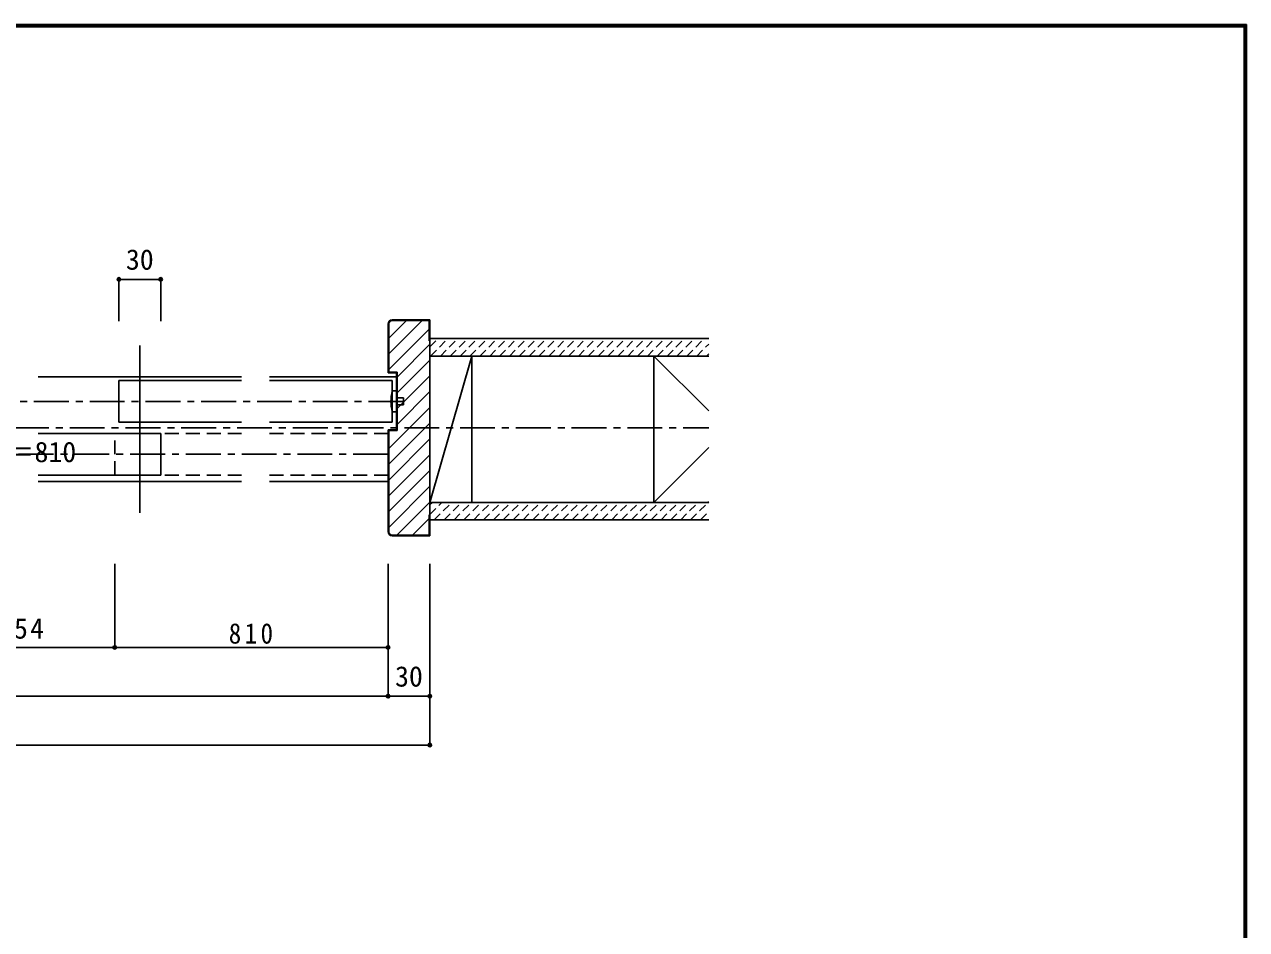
# Model space of a CAD drawing. Units: millimetres, scale not verified. Extents: x -973 to 977, y -718 to 696.
# Drawn here: x 100 to 977, y 47 to 696 of the extents above; entities that cross this region are included whole.
import ezdxf
from ezdxf.enums import TextEntityAlignment as Align

# ---------------------------------------------------------------- set-up
doc = ezdxf.new("R2010")
doc.units = ezdxf.units.MM
doc.header["$LTSCALE"] = 5
doc.header["$PDMODE"] = 32
doc.header["$PDSIZE"] = 2.5
for name, pattern in [('CHAIN1', [8, 5, -1, 1, -1]), ('DASHED1', [1.8, 1.2, -0.6]), ('DASHED2', [3, 2, -1])]:
    doc.linetypes.add(name, pattern=pattern)
for name, color, linetype in [('0-1_通り芯', 4, 'CHAIN1'), ('0-2_柱', 7, 'Continuous'), ('0-3_仕上げ', 2, 'Continuous'), ('0-4_枠', 3, 'Continuous'), ('0-6_扉', 6, 'Continuous'), ('0-7_金物', 7, 'Continuous'), ('0-B_寸法', 7, 'Continuous'), ('0-C_ハッチ', 4, 'DASHED1'), ('F-1_枠', 6, 'Continuous')]:
    doc.layers.add(name, color=color, linetype=linetype)
doc.styles.add('ＭＳ ゴシック', font='')
doc.styles.get('ＭＳ ゴシック').set_extended_font_data('MS Gothic')

msp = doc.modelspace()

# ---------------------------------------------------------------- linework, layer by layer
at = {"layer": '0-1_通り芯'}
msp.add_line((-587.506, 406.5), (590.812, 406.5), dxfattribs=at)
at = {"layer": '0-2_柱', "color": 3}
for p, q in [((390.812, 458), (390.812, 353)), ((420.812, 458), (420.812, 353)), ((551.456, 458), (551.456, 353))]:
    msp.add_line(p, q, dxfattribs=at)
at = {"layer": '0-2_柱'}
for p, q in [((420.812, 458), (390.812, 353)), ((551.456, 458), (590.812, 418.645)), ((551.456, 353), (590.812, 392.355))]:
    msp.add_line(p, q, dxfattribs=at)
at = {"layer": '0-3_仕上げ'}
for p, q in [((390.812, 470.5), (590.812, 470.5)), ((390.812, 458), (590.812, 458)), ((390.812, 353), (590.812, 353)), ((390.812, 340.5), (590.812, 340.5))]:
    msp.add_line(p, q, dxfattribs=at)
at = {"layer": '0-4_枠'}
for p, q in [((363.812, 484), (390.812, 484)), ((390.812, 484), (390.812, 329)), ((360.812, 481), (360.812, 446)), ((361.312, 481), (361.312, 446.5)), ((390.312, 469), (390.812, 469)), ((366.812, 446), (360.812, 446)), ((367.312, 446.5), (361.312, 446.5)), ((366.812, 446), (366.812, 405)), ((367.312, 446.5), (367.312, 404.5)), ((360.812, 332), (360.812, 405)), ((366.812, 405), (360.812, 405)), ((361.312, 332), (361.312, 404.5)), ((367.312, 404.5), (361.312, 404.5)), ((390.312, 344), (390.812, 344)), ((390.312, 344), (390.312, 329.5)), ((390.312, 329.5), (363.812, 329.5)), ((363.812, 329), (390.812, 329))]:
    msp.add_line(p, q, dxfattribs=at)
at = {"layer": '0-4_枠', "color": 4}
for p, q in [((109.693, 443), (255.772, 443)), ((275.772, 443), (366.812, 443)), ((255.772, 368), (109.693, 368)), ((360.812, 368), (275.772, 368))]:
    msp.add_line(p, q, dxfattribs=at)
at = {"layer": '0-4_枠'}
msp.add_lwpolyline([(390.312, 469), (390.312, 483.5), (363.812, 483.5)], dxfattribs=at)
for centre, radius, start, end in [((363.812, 481), 3, 90, 180), ((363.812, 481), 2.5, 90, 180), ((363.812, 332), 3, 180, 270), ((363.812, 332), 2.5, 180, 270)]:
    msp.add_arc(centre, radius, start, end, dxfattribs=at)
at = {"layer": '0-6_扉', "color": 3}
msp.add_line((182.732, 465.5), (182.732, 345.5), dxfattribs=at)
at = {"layer": '0-6_扉'}
for p, q in [((167.732, 410.5), (167.732, 440.5)), ((255.772, 440.5), (167.732, 440.5)), ((363.812, 440.5), (275.772, 440.5)), ((363.812, 440.5), (363.812, 410.5)), ((255.772, 410.5), (167.732, 410.5)), ((363.812, 410.5), (275.772, 410.5)), ((197.732, 402.5), (109.693, 402.5)), ((197.732, 402.5), (197.732, 372.5)), ((197.732, 372.5), (109.693, 372.5))]:
    msp.add_line(p, q, dxfattribs=at)
at = {"layer": '0-6_扉', "color": 2, "linetype": 'DASHED2'}
for p, q in [((164.732, 372.5), (164.732, 402.5)), ((255.772, 402.5), (164.732, 402.5)), ((360.812, 402.5), (275.772, 402.5)), ((360.812, 402.5), (360.812, 372.5)), ((255.772, 372.5), (164.732, 372.5)), ((360.812, 372.5), (275.772, 372.5))]:
    msp.add_line(p, q, dxfattribs=at)
at = {"layer": '0-7_金物'}
for p, q in [((363.812, 433), (366.812, 433)), ((366.812, 418), (366.812, 433)), ((366.812, 428), (371.812, 428)), ((366.812, 423), (371.812, 423)), ((371.812, 423), (371.812, 428)), ((363.812, 418), (366.812, 418))]:
    msp.add_line(p, q, dxfattribs=at)
msp.add_arc((394.263, 425.5), 31.361, 166.16368, 193.83629, dxfattribs=at)
at = {"layer": '0-B_寸法', "color": 4}
for p, q in [((167.732, 513), (167.732, 483)), ((167.732, 513), (197.732, 513)), ((197.732, 513), (197.732, 483)), ((164.732, 249), (164.732, 309)), ((360.812, 214), (360.812, 309)), ((390.812, 179), (390.812, 309)), ((-161.426, 249), (164.732, 249)), ((164.732, 249), (360.812, 249)), ((-387.506, 214), (390.812, 214)), ((-387.506, 179), (390.812, 179))]:
    msp.add_line(p, q, dxfattribs=at)
at = {"layer": '0-B_寸法', "color": 4, "linetype": 'CHAIN1'}
for p, q in [((371.812, 425.5), (-368.506, 425.5)), ((360.812, 387.5), (-357.506, 387.5))]:
    msp.add_line(p, q, dxfattribs=at)
at = {"layer": '0-B_寸法'}
for p in [(167.732, 513), (197.732, 513), (164.732, 249), (360.812, 249), (360.812, 214), (390.812, 214), (390.812, 179)]:
    msp.add_point(p, dxfattribs=at)
at = {"layer": '0-C_ハッチ', "linetype": 'Continuous'}
for p, q in [((373.934, 483.5), (361.312, 470.877)), ((385.248, 483.5), (361.312, 459.564)), ((390.312, 477.25), (361.312, 448.25)), ((390.812, 466.436), (367.312, 442.936)), ((390.812, 455.123), (367.312, 431.623)), ((390.812, 443.809), (367.312, 420.309)), ((390.812, 432.495), (367.312, 408.995)), ((390.812, 421.182), (361.312, 391.681)), ((390.812, 409.868), (361.312, 380.368)), ((390.812, 398.554), (361.312, 369.054)), ((390.812, 387.24), (361.312, 357.74)), ((390.812, 375.927), (361.312, 346.427)), ((390.812, 364.613), (361.312, 335.113)), ((390.812, 353.299), (367.012, 329.5)), ((390.312, 341.486), (378.326, 329.5))]:
    msp.add_line(p, q, dxfattribs=at)
at = {"layer": '0-C_ハッチ'}
for p, q in [((390.812, 464.615), (396.697, 470.5)), ((391.268, 458), (403.768, 470.5)), ((398.339, 458), (410.839, 470.5)), ((405.41, 458), (417.91, 470.5)), ((412.481, 458), (424.981, 470.5)), ((419.552, 458), (432.052, 470.5)), ((426.623, 458), (439.123, 470.5)), ((433.694, 458), (446.194, 470.5)), ((440.765, 458), (453.265, 470.5)), ((447.836, 458), (460.336, 470.5)), ((454.908, 458), (467.408, 470.5)), ((461.979, 458), (474.479, 470.5)), ((469.05, 458), (481.55, 470.5)), ((476.121, 458), (488.621, 470.5)), ((483.192, 458), (495.692, 470.5)), ((490.263, 458), (502.763, 470.5)), ((497.334, 458), (509.834, 470.5)), ((504.405, 458), (516.905, 470.5)), ((511.476, 458), (523.976, 470.5)), ((518.547, 458), (531.047, 470.5)), ((525.618, 458), (538.118, 470.5)), ((532.689, 458), (545.189, 470.5)), ((539.76, 458), (552.26, 470.5)), ((546.831, 458), (559.331, 470.5)), ((553.902, 458), (566.402, 470.5)), ((560.974, 458), (573.474, 470.5)), ((568.045, 458), (580.545, 470.5)), ((575.116, 458), (587.616, 470.5)), ((582.187, 458), (590.812, 466.625)), ((589.258, 458), (590.812, 459.554)), ((390.812, 344.407), (399.405, 353)), ((390.812, 351.478), (392.334, 353)), ((393.976, 340.5), (406.476, 353)), ((401.047, 340.5), (413.547, 353)), ((408.118, 340.5), (420.618, 353)), ((415.189, 340.5), (427.689, 353)), ((422.26, 340.5), (434.76, 353)), ((429.331, 340.5), (441.831, 353)), ((436.402, 340.5), (448.902, 353)), ((443.474, 340.5), (455.974, 353)), ((450.545, 340.5), (463.045, 353)), ((457.616, 340.5), (470.116, 353)), ((464.687, 340.5), (477.187, 353)), ((471.758, 340.5), (484.258, 353)), ((478.829, 340.5), (491.329, 353)), ((485.9, 340.5), (498.4, 353)), ((492.971, 340.5), (505.471, 353)), ((500.042, 340.5), (512.542, 353)), ((507.113, 340.5), (519.613, 353)), ((514.184, 340.5), (526.684, 353)), ((521.255, 340.5), (533.755, 353)), ((528.326, 340.5), (540.826, 353)), ((535.397, 340.5), (547.897, 353)), ((542.469, 340.5), (554.969, 353)), ((549.54, 340.5), (562.04, 353)), ((556.611, 340.5), (569.111, 353)), ((563.682, 340.5), (576.182, 353)), ((570.753, 340.5), (583.253, 353)), ((577.824, 340.5), (590.812, 353.488)), ((584.895, 340.5), (590.812, 346.417))]:
    msp.add_line(p, q, dxfattribs=at)
at = {"layer": 'F-1_枠'}
for p, q in [((-973.347, 695.833), (976.653, 695.833)), ((-973.347, 695), (976.653, 695)), ((-973.347, 694.167), (976.653, 694.167)), ((974.986, 695.833), (974.986, -700.833)), ((975.82, 695.833), (975.82, -700.833)), ((976.653, 695.833), (976.653, -700.833))]:
    msp.add_line(p, q, dxfattribs=at)

# ---------------------------------------------------------------- texts
at = {"layer": '0-B_寸法', "style": 'ＭＳ ゴシック'}
for s, p in [('30', (172.732, 515.5)), ('ＤＷ＝810', (47.193, 377.5)), ('30', (365.812, 216.5))]:
    msp.add_text(s, height=14.66, dxfattribs=at).set_placement(p, align=Align.BOTTOM_LEFT)
at = {"layer": '0-B_寸法', "char_height": 14.66, "attachment_point": 7, "style": 'ＭＳ ゴシック'}
for s, insert in [('\\T1.16;有効開口寸法＝1,554', (-104.597, 251.5)), ('\\T1.27;\\W0.9;810', (246.522, 251.5))]:
    msp.add_mtext(s, dxfattribs=dict(at, insert=insert))

doc.saveas('drawing.dxf')
